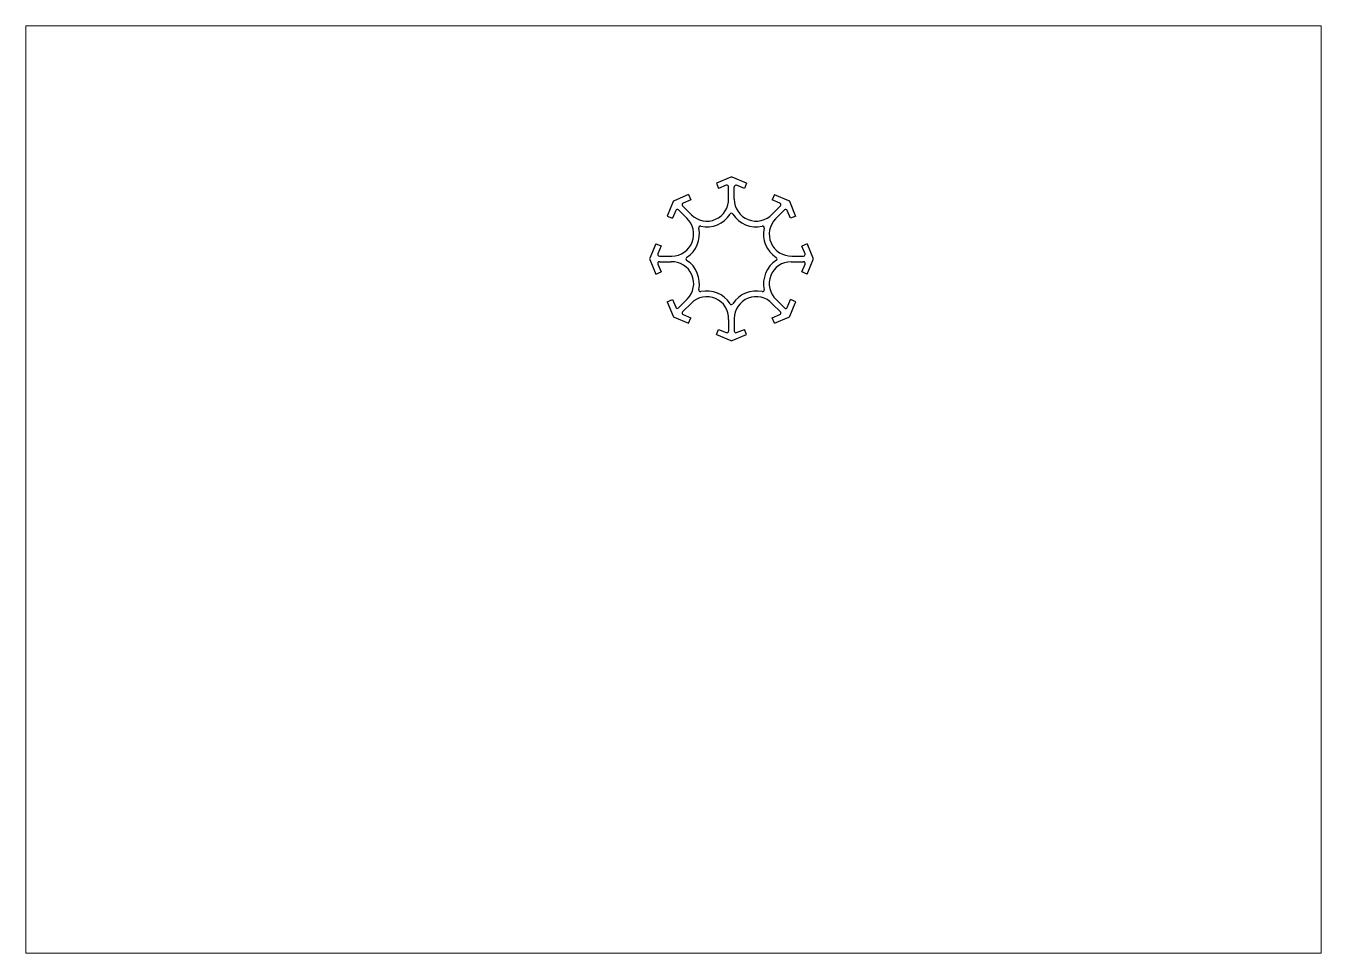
# Paper-space layout 'Layout1' of a CAD drawing. Extents: x 0 to 12.4, y 0 to 8.9.
# The model-space entities are those that its viewports show. They can reach past a viewport. Long polylines and large blocks are cut down to what shows.
import ezdxf

# ---------------------------------------------------------------- set-up
doc = ezdxf.new("R2010")
doc.units = 0
doc.header["$LTSCALE"] = 1.5
doc.layers.get('0').update_dxf_attribs({"linetype": 'CONTINUOUS'})
doc.layers.add('ANA', color=7, linetype='CONTINUOUS')

msp = doc.modelspace()

# ---------------------------------------------------------------- linework, layer by layer
at = {"color": 0}
msp.add_line((-462.46, -48.98), (-462.38, -48.9), dxfattribs=at)
at = {"layer": 'ANA', "color": 230, "linetype": 'BYBLOCK'}
for p, q in [((-485.14, -20.18), (-489.45, -21.96)), ((-489.45, -21.96), (-488.8, -23.54)), ((-486.49, -22.58), (-488.8, -23.54)), ((-485.8, -26.51), (-485.8, -23.04)), ((-480.45, -21.96), (-484.76, -20.18)), ((-484.1, -26.76), (-484.1, -23.04)), ((-481.1, -23.54), (-483.41, -22.58)), ((-480.45, -21.96), (-481.1, -23.54)), ((-497.71, -25.38), (-502.01, -27.17)), ((-497.05, -26.96), (-499.36, -27.91)), ((-497.71, -25.38), (-497.05, -26.96)), ((-472.19, -25.38), (-472.84, -26.96)), ((-470.54, -27.91), (-472.82, -26.97)), ((-467.89, -27.17), (-472.17, -25.4)), ((-502.28, -27.44), (-504.07, -31.75)), ((-501.54, -30.09), (-502.5, -32.4)), ((-498.27, -32.38), (-500.73, -29.93)), ((-496.89, -31.36), (-499.52, -28.73)), ((-472.83, -31.18), (-470.38, -28.73)), ((-471.81, -32.56), (-469.18, -29.94)), ((-467.43, -32.37), (-468.37, -30.1)), ((-465.85, -31.72), (-467.62, -27.44)), ((-504.07, -31.75), (-502.5, -32.4)), ((-465.84, -31.75), (-467.42, -32.4)), ((-507.49, -40), (-509.27, -44.31)), ((-507.49, -40), (-505.92, -40.65)), ((-505.92, -40.65), (-506.87, -42.96)), ((-462.42, -40), (-464, -40.66)), ((-463.04, -42.96), (-464, -40.66)), ((-462.42, -40), (-462.26, -40.4)), ((-460.64, -44.31), (-462.26, -40.4)), ((-509.27, -44.69), (-507.49, -49)), ((-506.87, -46.04), (-505.92, -48.35)), ((-506.41, -43.65), (-502.69, -43.65)), ((-506.41, -45.35), (-502.94, -45.35)), ((-467.21, -45.35), (-463.5, -45.35)), ((-466.96, -43.65), (-463.5, -43.65)), ((-463.99, -48.35), (-463.04, -46.04)), ((-462.42, -49), (-460.64, -44.69)), ((-507.49, -49), (-505.92, -48.35)), ((-462.42, -49), (-463.99, -48.35)), ((-504.07, -57.26), (-502.5, -56.61)), ((-504.07, -57.26), (-502.28, -61.56)), ((-502.5, -56.61), (-501.54, -58.91)), ((-500.73, -59.07), (-498.09, -56.44)), ((-499.52, -60.28), (-496.89, -57.64)), ((-469.17, -59.08), (-471.63, -56.62)), ((-468.35, -58.92), (-467.4, -56.61)), ((-467.62, -61.56), (-466, -57.65)), ((-465.84, -57.25), (-467.4, -56.61)), ((-466, -57.65), (-465.84, -57.25)), ((-499.36, -61.09), (-497.05, -62.05)), ((-472.84, -62.05), (-470.54, -61.09)), ((-470.38, -60.28), (-472.83, -57.83)), ((-502.01, -61.83), (-497.71, -63.62)), ((-497.71, -63.62), (-497.05, -62.05)), ((-489.45, -67.04), (-488.8, -65.47)), ((-488.8, -65.47), (-486.49, -66.42)), ((-485.8, -62.49), (-485.8, -65.96)), ((-484.1, -62.24), (-484.1, -65.96)), ((-483.41, -66.42), (-481.1, -65.47)), ((-480.45, -67.04), (-481.1, -65.47)), ((-472.19, -63.62), (-472.84, -62.05)), ((-472.19, -63.62), (-467.89, -61.83)), ((-489.45, -67.04), (-485.14, -68.82)), ((-484.76, -68.82), (-480.45, -67.04))]:
    msp.add_line(p, q, dxfattribs=at)
for centre, radius, start, end in [((-486.3, -23.04), 0.5, 0, 112.5), ((-484.95, -20.64), 0.5, 67.5, 112.5), ((-483.6, -23.04), 0.5, 67.5, 180), ((-492.29, -26.76), 6.5, 225, 2.2376), ((-477.6, -26.76), 6.5, 180, 317.2376), ((-501.82, -27.63), 0.5, 112.5, 157.5), ((-501.08, -30.28), 0.5, 45, 157.5), ((-499.17, -28.37), 0.5, 112.5, 225), ((-470.73, -28.37), 0.5, 315, 67.5), ((-468.83, -30.29), 0.5, 22.4963, 135), ((-468.08, -27.63), 0.5, 22.458, 67.5), ((-502.69, -37.15), 6.5, 270, 47.2376), ((-492.29, -26.76), 8.2, 257.369, 327.615), ((-484.95, -31.42), 0.5, 32.369, 147.615), ((-477.6, -26.76), 8.2, 212.369, 282.615), ((-467.21, -37.16), 6.5, 135, 272.2376), ((-502.69, -37.15), 8.2, 302.369, 12.615), ((-494.2, -35.25), 0.5, 77.369, 192.615), ((-475.7, -35.25), 0.5, 347.369, 102.615), ((-467.21, -37.16), 8.2, 167.369, 237.615), ((-508.81, -44.5), 0.5, 157.5, 202.5), ((-506.41, -43.15), 0.5, 157.5, 270), ((-506.41, -45.85), 0.5, 90, 202.5), ((-502.69, -51.85), 6.5, 315, 92.2376), ((-498.03, -44.5), 0.5, 122.369, 237.615), ((-502.69, -51.85), 8.2, 347.3465, 57.615), ((-467.21, -51.85), 8.2, 122.369, 192.5925), ((-467.21, -51.85), 6.5, 90, 227.2376), ((-471.87, -44.5), 0.5, 302.369, 57.615), ((-463.5, -43.15), 0.5, 270, 22.4963), ((-463.5, -45.85), 0.5, 337.5852, 90), ((-461.11, -44.5), 0.5, 337.542, 22.458), ((-494.2, -53.75), 0.5, 167.3465, 282.6535), ((-475.7, -53.75), 0.5, 257.4075, 12.5925), ((-492.29, -62.24), 6.5, 357.7624, 135), ((-492.29, -62.24), 8.2, 32.385, 102.6535), ((-477.6, -62.24), 8.2, 77.4075, 147.631), ((-477.6, -62.24), 6.5, 42.7624, 180), ((-501.82, -61.37), 0.5, 202.5, 247.5), ((-501.08, -58.72), 0.5, 202.5, 315), ((-499.17, -60.63), 0.5, 135, 247.5), ((-484.95, -57.58), 0.5, 212.385, 327.631), ((-470.73, -60.63), 0.5, 292.5, 45), ((-468.81, -58.73), 0.5, 225, 337.5852), ((-468.08, -61.37), 0.5, 292.5, 337.542), ((-486.3, -65.96), 0.5, 247.5, 0), ((-484.95, -68.36), 0.5, 247.5, 292.5), ((-484.95, -68.36), 0.5, 247.5, 292.5), ((-483.6, -65.96), 0.5, 180, 292.5)]:
    msp.add_arc(centre, radius, start, end, dxfattribs=at)

psp = doc.layouts.get("Layout1")

# ---------------------------------------------------------------- viewports
at = {"layer": '0'}
psp.add_viewport(center=(6.202, 4.435), size=(12.401, 8.8772), view_center_point=(-502.187, -113.117), view_height=275.91753, dxfattribs=at)

doc.saveas('drawing.dxf')
